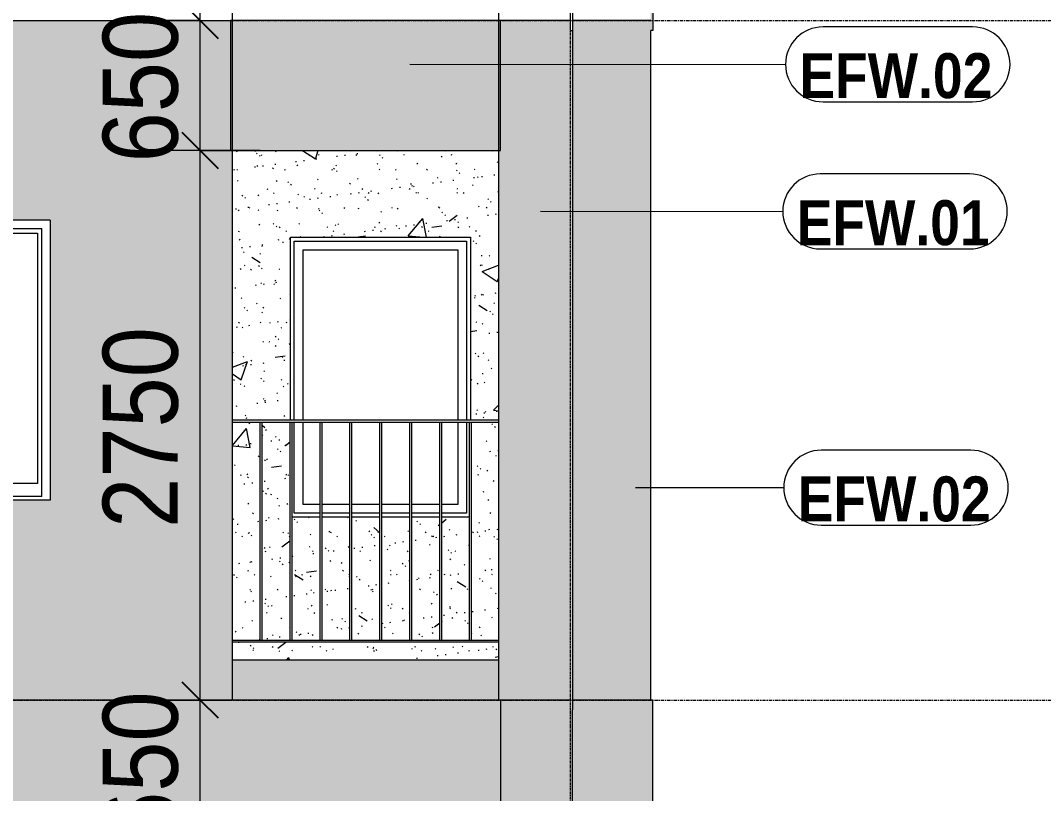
# Model space of a CAD drawing. Header units: millimetres. Extents: x 1240 to 198004, y -7796 to 35300.
# Drawn here: x 75487 to 80603, y 5132 to 9000 of the extents above; entities that cross this region are included whole.
import ezdxf

# ---------------------------------------------------------------- set-up
doc = ezdxf.new("R2010")
doc.units = ezdxf.units.MM
for name, pattern in [('1 NÉT CALL OUT', [6, 3, -3]), ('Centre', [31.75, 6.35, -4.7625, 15.875, -4.7625]), ('Grid Line', [22.225, 12.7, -3.175, 3.175, -3.175])]:
    doc.linetypes.add(name, pattern=pattern)
for name, color, linetype, lineweight in [('0-1', 7, 'Continuous', 5), ('A-ANNO-DIMS', 211, 'Continuous', 9), ('A-ANNO-DIMS-150', 211, 'Continuous', 9), ('A-DETL-GENF', 92, 'Continuous', 9), ('A-DETL-GENF-2', 92, '1 NÉT CALL OUT', 9), ('A-FLOR-HRAL', 11, 'Continuous', 9), ('A-FLOR-HRAL-1', 253, 'Continuous', 9), ('A-FLOR-LEVL-2', 51, 'Centre', 9), ('A-GLAZ', 151, 'Continuous', 9), ('A-GLAZ-1', 7, 'Continuous', 9), ('A-GLAZ-3', 7, '1 NÉT CALL OUT', 9), ('A-WALL', 113, 'Continuous', 9), ('A-WALL-IDEN', 211, 'Continuous', 9), ('A-WALL-PATT-2', 9, 'Continuous', 9), ('A-WALL-PATT-3', 111, 'Continuous', 5), ('A-WALL-PATT-4', 111, 'Continuous', 9), ('I-WALL', 2, 'Continuous', 9), ('I-WALL-1', 7, 'Continuous', 9), ('S-GRID-1', 1, 'Grid Line', 9)]:
    doc.layers.add(name, color=color, linetype=linetype, lineweight=lineweight)
doc.styles.add('Arial_B', font='arialbd.ttf', dxfattribs={"width": 0.85, "height": 225})
doc.styles.add('UTM Avo', font='', dxfattribs={"width": 0.9, "height": 375})
doc.styles.get('UTM Avo').set_extended_font_data('UTM Avo')
doc.dimstyles.new('1_Dim_chi_tiet_2_5', dxfattribs={"dimscale": 304.8, "dimtxt": 374.737856, "dimasz": 0.590551, "dimexe": 0.492126, "dimexo": 0.0625, "dimgap": 0.049213, "dimtad": 1, "dimdec": 0, "dimrnd": 5, "dimzin": 0, "dimdsep": 46, "dimtxsty": 'UTM Avo', "dimblk1": 'OBLIQUE', "dimblk2": 'OBLIQUE', "dimsah": 1, "dimcen": 0.09, "dimdle": 0.492126, "dimazin": 0, "dimtfac": 1, "dimtdec": 4, "dimtix": 1, "dimtmove": 0, "dimatfit": 3, "dimfxl": 0.984252, "dimfxlon": 1, "dimtvp": 1, "dimtolj": 1, "dimtzin": 0, "dimarcsym": 2})
pattern_1 = [(63.435, (2168, 104.33), (-0.0014, 1524.001), [532.463, -2875.304]), (63.435, (644, 104.33), (-0.0014, 1524.001), [532.463, -2875.304]), (63.435, (2897.55, 398.8), (-0.0014, 1524.001), [532.463, -2875.304]), (63.435, (1373.55, 398.8), (-0.0014, 1524.001), [532.463, -2875.304]), (63.435, (2787.1, 294.83), (-0.0014, 1524.001), [532.463, -2875.304]), (63.435, (1263.1, 294.83), (-0.0014, 1524.001), [532.463, -2875.304]), (63.435, (2674.6, 890.1), (-0.0014, 1524.001), [258.802, -3148.965]), (63.435, (1150.6, 890.1), (-0.0014, 1524.001), [258.802, -3148.965]), (63.435, (2600.96, 797.95), (-0.0014, 1524.001), [532.463, -2875.304]), (63.435, (1076.96, 797.95), (-0.0014, 1524.001), [532.463, -2875.304]), (63.435, (2613.95, 864.1), (-0.0014, 1524.001), [532.463, -2875.304]), (63.435, (1089.95, 864.1), (-0.0014, 1524.001), [532.463, -2875.304]), (63.435, (1999.1, 573.94), (-0.0014, 1524.001), [532.463, -2875.304]), (63.435, (475.1, 573.94), (-0.0014, 1524.001), [532.463, -2875.304]), (63.435, (2012.1, 651.9), (-0.0014, 1524.001), [532.463, -2875.304]), (63.435, (488.1, 651.9), (-0.0014, 1524.001), [532.463, -2875.304]), (63.435, (2015.6, 708.1), (-0.0014, 1524.001), [532.463, -2875.304]), (63.435, (491.6, 708.1), (-0.0014, 1524.001), [532.463, -2875.304])]

# ---------------------------------------------------------------- blocks, each defined once
blk = doc.blocks.new('M_Fixed - 900 x 1400-V12-TKCS_MẶT ĐỨNG NỘI KHU 1')
at = {"layer": 'A-GLAZ-1'}
for p, q in [((76855.9, 7896), (77717.9, 7896)), ((76855.9, 7000), (76855.9, 7896)), ((77717.9, 7896), (77717.9, 7000)), ((76899.9, 7852), (77673.9, 7852)), ((76899.9, 7000), (76899.9, 7852)), ((77673.9, 7852), (77673.9, 7000)), ((76855.9, 6534), (76855.9, 6990)), ((76899.9, 6578), (76899.9, 6990)), ((77673.9, 6990), (77673.9, 6578)), ((77717.9, 6990), (77717.9, 6534)), ((76985.1, 6578), (76899.9, 6578)), ((77134.7, 6578), (76995.1, 6578)), ((77284.2, 6578), (77144.7, 6578)), ((77433.8, 6578), (77294.2, 6578)), ((77583.3, 6578), (77443.8, 6578)), ((77673.9, 6578), (77593.3, 6578)), ((76985.1, 6534), (76855.9, 6534)), ((77134.7, 6534), (76995.1, 6534)), ((77284.2, 6534), (77144.7, 6534)), ((77433.8, 6534), (77294.2, 6534)), ((77583.3, 6534), (77443.8, 6534)), ((77717.9, 6534), (77593.3, 6534))]:
    blk.add_line(p, q, dxfattribs=at)
blk = doc.blocks.new('Railing - 10mm-901206-TKCS_MẶT ĐỨNG NỘI KHU 1')
at = {"layer": 'A-FLOR-HRAL-1'}
for p, q in [((68746.5, 5900), (68746.5, 6990)), ((68756.5, 5900), (68756.5, 6990))]:
    blk.add_line(p, q, dxfattribs=at)
blk = doc.blocks.new('Railing - Railing-942165-TKCS_MẶT ĐỨNG NỘI KHU 1')
at = {"layer": 'A-FLOR-HRAL-1'}
for p, q in [((76546.9, 5900), (77876.9, 5900)), ((77876.9, 5890), (76546.9, 5890))]:
    blk.add_line(p, q, dxfattribs=at)
for p in [(7939.6, 0), (8089.1, 0), (8238.7, 0), (8388.2, 0), (8537.7, 0), (8687.3, 0), (8836.8, 0), (8986.4, 0)]:
    blk.add_blockref('Railing - 10mm-901206-TKCS_MẶT ĐỨNG NỘI KHU 1', p)
blk = doc.blocks.new('Top Rail Type - Top Rail_Internal_-942166-TKCS_MẶT ĐỨNG NỘI KHU 1')
at = {"layer": 'A-FLOR-HRAL-1'}
for p, q in [((77876.9, 7000), (76546.9, 7000)), ((76546.9, 6990), (77876.9, 6990))]:
    blk.add_line(p, q, dxfattribs=at)
blk = doc.blocks.new('NCV_TKTC_TANG 2_rvt-1-TKCS_MẶT ĐỨNG NỘI KHU 1')
at = {"layer": 'A-WALL-PATT-2'}
h = blk.add_hatch(dxfattribs=at)
h.set_pattern_fill('FP_5', color=256, style=0, pattern_type=2)
h.set_pattern_definition([(50, (377.7, 0), (1093.104, -95.634), [114.3, -1257.3]), (355, (377.7, 0), (-211.457, 1146.341), [91.44, -1005.84]), (100.451, (468.8, -8), (881.656, 1050.7), [97.14, -1068.54]), (46.184, (377.7, 304.8), (1626.475, -252.257), [171.45, -1885.95]), (96.636, (513.3, 283.8), (1424.416, 1484.565), [145.71, -1602.81]), (351.184, (377.7, 304.8), (1424.43, 1484.55), [137.16, -1508.76]), (21, (530.1, 228.6), (909.686, -613.591), [114.3, -1257.3]), (326, (530.1, 228.6), (370.812, 1105.129), [91.44, -1005.84]), (71.451, (606, 177.5), (1280.503, 491.528), [97.14, -1068.54]), (37.5, (377.74, 0), (18.5313, 507.3303), [50.292, -943.356, 50.292, -970.788, -1009.65]), (37.5, (377.74, 0), (18.5313, 507.3303), [-2014.728, 50.292, -959.358]), (7.5, (377.74, 0), (400.9178, 601.0836), [50.292, -531.876, 50.292, -920.496, -384.81]), (7.5, (377.74, 0), (400.9178, 601.0836), [-1552.956, 50.292, -334.518]), (327.5, (37.9, 0), (813.5452, -34.3737), [50.292, -330.708, 50.292, -1138.428, -1577.34]), (327.5, (37.9, 0), (813.5452, -34.3737), [-1569.72, 50.292, -1527.048]), (317.5, (-114.5, 0), (888.7755, 152.56), [50.292, -445.008, 50.292, -739.14, -1120.14]), (317.5, (-114.5, 0), (888.7755, 152.56), [-1284.732, 50.292, -1069.848])])
h.paths.add_polyline_path([(76566.1, 5800), (77876.9, 5801), (77876.9, 5890), (76546.9, 5890), (76546.9, 5800)])
h.paths.add_polyline_path([(77443.8, 5900), (77583.3, 5900), (77583.3, 6515), (77443.8, 6515), (77443.8, 6010.3)])
h.paths.add_polyline_path([(77134.7, 5900), (77134.7, 6515), (76995.1, 6515), (76995.1, 5900)])
h.paths.add_polyline_path([(77433.8, 5900), (77433.8, 6515), (77294.2, 6515), (77294.2, 5900), (77413.5, 5900)])
h.paths.add_polyline_path([(76985.1, 5900), (76985.1, 6515), (76845.6, 6515), (76845.6, 5900)])
h.paths.add_polyline_path([(77144.7, 5900), (77284.2, 5900), (77284.2, 6515), (77144.7, 6515), (77144.7, 6255.8)])
h.paths.add_polyline_path([(76578.9, 5900), (76686.1, 5900), (76686.1, 6990), (76546.9, 6990), (76546.9, 5900)])
h.paths.add_polyline_path([(77836.5, 5900), (77876.9, 5900), (77876.9, 6990), (77742.9, 6990), (77742.9, 5900)])
h.paths.add_polyline_path([(76835.6, 5900), (76835.6, 6990), (76696.1, 6990), (76696.1, 5900)])
h.paths.add_polyline_path([(77732.9, 5900), (77732.9, 6515), (77593.3, 6515), (77593.3, 5900)])
h.paths.add_polyline_path([(77876.9, 7000), (77876.9, 8350), (76546.9, 8350), (76546.9, 7000), (76836.9, 7000), (76836.9, 7915), (77736.9, 7915), (77736.9, 7000), (77797.5, 7000)])
h = blk.add_hatch(dxfattribs=at)
h.set_pattern_fill('FP_4', color=256, style=0, pattern_type=2)
h.set_pattern_definition([(37.5, (377.74, 0), (-4.79953, 146.8239), [5.029, -110.795, 5.029, -124.511, -123.825]), (37.5, (377.74, 0), (-4.79953, 146.8239), [-245.364, 5.029, -118.796]), (7.5, (377.74, 0), (134.85743, 215.0472), [5.029, -57.455, 5.029, -99.365, -40.005]), (7.5, (377.74, 0), (134.85743, 215.0472), [-166.878, 5.029, -34.976]), (327.5, (284.02, 0), (237.29776, 0.4316), [5.029, -33.071, 5.029, -132.131, -179.07]), (327.5, (284.02, 0), (237.29776, 0.4316), [-175.26, 5.029, -174.041]), (317.5, (284.02, 0), (229.06706, 66.87923), [5.029, -14.021, 5.029, -84.887, -102.87]), (317.5, (284.02, 0), (229.06706, 66.87923), [-108.966, 5.029, -97.841])])
h.paths.add_polyline_path([(76566.1, 5800), (77876.9, 5801), (77876.9, 5890), (76546.9, 5890), (76546.9, 5800)])
h.paths.add_polyline_path([(77443.8, 5900), (77583.3, 5900), (77583.3, 6515), (77443.8, 6515), (77443.8, 6010.3)])
h.paths.add_polyline_path([(77134.7, 5900), (77134.7, 6515), (76995.1, 6515), (76995.1, 5900)])
h.paths.add_polyline_path([(77433.8, 5900), (77433.8, 6515), (77294.2, 6515), (77294.2, 5900), (77413.5, 5900)])
h.paths.add_polyline_path([(76985.1, 5900), (76985.1, 6515), (76845.6, 6515), (76845.6, 5900)])
h.paths.add_polyline_path([(77144.7, 5900), (77284.2, 5900), (77284.2, 6515), (77144.7, 6515), (77144.7, 6255.8)])
h.paths.add_polyline_path([(76578.9, 5900), (76686.1, 5900), (76686.1, 6990), (76546.9, 6990), (76546.9, 5900)])
h.paths.add_polyline_path([(77836.5, 5900), (77876.9, 5900), (77876.9, 6990), (77742.9, 6990), (77742.9, 5900)])
h.paths.add_polyline_path([(76835.6, 5900), (76835.6, 6990), (76696.1, 6990), (76696.1, 5900)])
h.paths.add_polyline_path([(77732.9, 5900), (77732.9, 6515), (77593.3, 6515), (77593.3, 5900)])
h.paths.add_polyline_path([(77876.9, 7000), (77876.9, 8350), (76546.9, 8350), (76546.9, 7000), (76836.9, 7000), (76836.9, 7915), (77736.9, 7915), (77736.9, 7000), (77797.5, 7000)])
at = {"layer": 'I-WALL-1'}
for p, q in [((76836.9, 7000), (76836.9, 7915)), ((76836.9, 7915), (77736.9, 7915)), ((77736.9, 7915), (77736.9, 7000)), ((76985.1, 6515), (76845.6, 6515)), ((77134.7, 6515), (76995.1, 6515)), ((77284.2, 6515), (77144.7, 6515)), ((77433.8, 6515), (77294.2, 6515)), ((77583.3, 6515), (77443.8, 6515)), ((77732.9, 6515), (77593.3, 6515))]:
    blk.add_line(p, q, dxfattribs=at)
at = {"layer": 'A-FLOR-HRAL'}
for name in ['Top Rail Type - Top Rail_Internal_-942166-TKCS_MẶT ĐỨNG NỘI KHU 1', 'Railing - Railing-942165-TKCS_MẶT ĐỨNG NỘI KHU 1']:
    blk.add_blockref(name, (0, 0), dxfattribs=at)
at = {"layer": 'A-GLAZ'}
blk.add_blockref('M_Fixed - 900 x 1400-V12-TKCS_MẶT ĐỨNG NỘI KHU 1', (0, 0), dxfattribs=at)
blk = doc.blocks.new('1_FAMILY RVT - W01-WxH 1400x1400xmm-V27-TKCS_MẶT ĐỨNG NỘI KHU 1')
at = {"layer": 'A-DETL-GENF-2'}
blk.add_hatch(color=256, dxfattribs=at).paths.add_polyline_path([(74639.8, 7262.1), (74707.5, 7309.5), (74639.8, 7357), (74639.8, 7326.5), (74504.3, 7326.5), (74504.3, 7292.6), (74639.8, 7292.6)])
at = {"layer": 'A-GLAZ'}
h = blk.add_hatch(dxfattribs=at)
h.set_pattern_fill('FP_2', color=256, style=0, pattern_type=2)
h.set_pattern_definition(pattern_1)
h.paths.add_polyline_path([(74913.1, 6682.5), (74913.1, 7936.5), (74298.8, 7936.5), (74298.8, 6682.5), (74830.1, 6682.5)])
h.paths.add_polyline_path([(74639.8, 7262.1), (74639.8, 7292.6), (74504.3, 7292.6), (74504.3, 7326.5), (74639.8, 7326.5), (74639.8, 7357), (74707.5, 7309.5), (74683.4, 7292.6)])
h = blk.add_hatch(dxfattribs=at)
h.set_pattern_fill('FP_2', color=256, style=0, pattern_type=2)
h.set_pattern_definition(pattern_1)
h.paths.add_polyline_path([(75571.8, 6682.5), (75571.8, 7936.5), (74957.5, 7936.5), (74957.5, 6682.5)])
at = {"layer": 'A-DETL-GENF'}
for p, q in [((74504.3, 7326.5), (74504.3, 7292.6)), ((74504.3, 7326.5), (74639.8, 7326.5)), ((74639.8, 7326.5), (74504.3, 7326.5)), ((74504.3, 7326.5), (74504.3, 7292.6)), ((74639.8, 7357), (74639.8, 7326.5)), ((74707.5, 7309.5), (74639.8, 7357)), ((74707.5, 7309.5), (74639.8, 7357)), ((74639.8, 7357), (74639.8, 7326.5)), ((74504.3, 7292.6), (74639.8, 7292.6)), ((74504.3, 7292.6), (74639.8, 7292.6)), ((74707.5, 7309.5), (74639.8, 7262.1)), ((74639.8, 7262.1), (74707.5, 7309.5)), ((74639.8, 7292.6), (74639.8, 7262.1)), ((74639.8, 7292.6), (74639.8, 7262.1))]:
    blk.add_line(p, q, dxfattribs=at)
at = {"layer": 'A-GLAZ'}
for p, q in [((75635.3, 8000), (74235.3, 8000)), ((74235.3, 8000), (74235.3, 6600)), ((75635.3, 8000), (75635.3, 6600)), ((74276.2, 7959.1), (75594.4, 7959.1)), ((74276.2, 6619), (74276.2, 7959.1)), ((74298.8, 7936.5), (74298.8, 6682.5)), ((74913.1, 7936.5), (74298.8, 7936.5)), ((74913.1, 7959.1), (74913.1, 6619)), ((74957.5, 6682.5), (74957.5, 7936.5)), ((74957.5, 7936.5), (75571.8, 7936.5)), ((75571.8, 7936.5), (75571.8, 6682.5)), ((75594.4, 6619), (75594.4, 7959.1)), ((74298.8, 6682.5), (74913.1, 6682.5)), ((75571.8, 6682.5), (74957.5, 6682.5)), ((75635.3, 6600), (74235.3, 6600)), ((74913.1, 6638.1), (74276.2, 6638.1)), ((74913.1, 6638.1), (74276.2, 6638.1)), ((75594.4, 6619), (74276.2, 6619))]:
    blk.add_line(p, q, dxfattribs=at)
blk = doc.blocks.new('CTL_WALL TAG NO MARK - 10-2062273-TKCS_MẶT ĐỨNG NỘI KHU 1')
at = {"layer": 'A-WALL-IDEN'}
for p, q in [((16488.7, 30459.2), (15741, 30459.2)), ((15741, 30084.2), (16488.7, 30084.2))]:
    blk.add_line(p, q, dxfattribs=at)
for centre, start, end in [((15741, 30271.7), 90, 270), ((16488.7, 30271.7), 270, 90)]:
    blk.add_arc(centre, 187.5, start, end, dxfattribs=at)
blk = doc.blocks.new('DIMBLOCK26-TKCS_MẶT ĐỨNG NỘI KHU 1')
at = {"layer": 'A-ANNO-DIMS-150', "lineweight": 25}
for p, q in [((76385.7, 5600), (76295.7, 5690)), ((76385.7, 5600), (76475.7, 5510)), ((76385.7, 4950.2), (76295.7, 5040.2)), ((76385.7, 4950.2), (76475.7, 4860.2))]:
    blk.add_line(p, q, dxfattribs=at)
at = {"layer": 'A-ANNO-DIMS-150'}
for p, q in [((76085.7, 5600), (76535.7, 5600)), ((76385.7, 5600), (76085.7, 5600)), ((76385.7, 4950.2), (76385.7, 5600)), ((76685.7, 4950.2), (76235.7, 4950.2)), ((76385.7, 4950.2), (76685.7, 4950.2))]:
    blk.add_line(p, q, dxfattribs=at)
at = {"layer": 'A-ANNO-DIMS-150', "color": 0, "insert": (75898.5, 4890), "char_height": 375, "width": 924.353, "attachment_point": 1, "rotation": 90, "line_spacing_factor": 1.110334, "style": 'UTM Avo'}
blk.add_mtext('650', dxfattribs=at)
blk = doc.blocks.new('_Oblique')
at = {"color": 0, "linetype": 'ByBlock', "lineweight": -2}
blk.add_line((-0.5, -0.5), (0.5, 0.5), dxfattribs=at)
blk = doc.blocks.new('DIMBLOCK27-TKCS_MẶT ĐỨNG NỘI KHU 1')
at = {"layer": 'A-ANNO-DIMS-150', "lineweight": 25}
for p, q in [((76385.7, 8350), (76295.7, 8440)), ((76385.7, 8350), (76475.7, 8260)), ((76385.7, 5600), (76295.7, 5690)), ((76385.7, 5600), (76475.7, 5510))]:
    blk.add_line(p, q, dxfattribs=at)
at = {"layer": 'A-ANNO-DIMS-150'}
for p, q in [((76685.7, 8350), (76235.7, 8350)), ((76385.7, 5600), (76385.7, 8350)), ((76385.7, 8350), (76685.7, 8350)), ((76085.7, 5600), (76535.7, 5600)), ((76385.7, 5600), (76085.7, 5600))]:
    blk.add_line(p, q, dxfattribs=at)
at = {"layer": 'A-ANNO-DIMS-150', "color": 0, "insert": (75898.5, 6461.5), "char_height": 375, "width": 1232.471, "attachment_point": 1, "rotation": 90, "line_spacing_factor": 1.110334, "style": 'UTM Avo'}
blk.add_mtext('2750', dxfattribs=at)
blk = doc.blocks.new('DIMBLOCK28-TKCS_MẶT ĐỨNG NỘI KHU 1')
at = {"layer": 'A-ANNO-DIMS-150', "lineweight": 25}
for p, q in [((76385.7, 9000), (76295.7, 9090)), ((76385.7, 9000), (76475.7, 8910)), ((76385.7, 8350), (76295.7, 8440)), ((76385.7, 8350), (76475.7, 8260))]:
    blk.add_line(p, q, dxfattribs=at)
at = {"layer": 'A-ANNO-DIMS-150'}
for p, q in [((76085.7, 9000), (76535.7, 9000)), ((76385.7, 9000), (76085.7, 9000)), ((76385.7, 8350), (76385.7, 9000)), ((76685.7, 8350), (76235.7, 8350)), ((76385.7, 8350), (76685.7, 8350))]:
    blk.add_line(p, q, dxfattribs=at)
at = {"layer": 'A-ANNO-DIMS-150', "color": 0, "insert": (75898.5, 8289.9), "char_height": 375, "width": 924.353, "attachment_point": 1, "rotation": 90, "line_spacing_factor": 1.110334, "style": 'UTM Avo'}
blk.add_mtext('650', dxfattribs=at)
blk = doc.blocks.new('DIMBLOCK29-TKCS_MẶT ĐỨNG NỘI KHU 1')
at = {"layer": 'A-ANNO-DIMS-150', "lineweight": 25}
for p, q in [((76385.7, 11750), (76295.7, 11840)), ((76385.7, 11750), (76475.7, 11660)), ((76385.7, 9000), (76295.7, 9090)), ((76385.7, 9000), (76475.7, 8910))]:
    blk.add_line(p, q, dxfattribs=at)
at = {"layer": 'A-ANNO-DIMS-150'}
for p, q in [((76685.7, 11750), (76235.7, 11750)), ((76385.7, 9000), (76385.7, 11750)), ((76385.7, 11750), (76685.7, 11750)), ((76085.7, 9000), (76535.7, 9000)), ((76385.7, 9000), (76085.7, 9000))]:
    blk.add_line(p, q, dxfattribs=at)
at = {"layer": 'A-ANNO-DIMS-150', "color": 0, "insert": (75898.5, 9861.5), "char_height": 375, "width": 1232.471, "attachment_point": 1, "rotation": 90, "line_spacing_factor": 1.110334, "style": 'UTM Avo'}
blk.add_mtext('2750', dxfattribs=at)

msp = doc.modelspace()

# ---------------------------------------------------------------- hatches: boundary and pattern name
at = {"layer": 'A-WALL-PATT-3'}
for points in [[(78648.6, 8950), (78648.6, 12350), (78638.6, 12350), (78638.6, 8950)], [(77876.9, 5600), (78236.9, 5600), (78236.9, 9000), (77876.9, 9000), (77876.9, 6255.8)], [(78257.5, 5600), (78638.6, 5600), (78638.6, 9000), (78246.9, 8998.8), (78246.9, 5600)], [(78246.9, 5550), (78246.9, 8950), (78236.9, 8950), (78236.9, 5550)], [(77886.9, 4950.2), (77886.9, 5600), (76546.9, 5600), (76546.9, 4950.2), (77413.5, 4950.2)]]:
    msp.add_hatch(color=256, dxfattribs=at).paths.add_polyline_path(points)
h = msp.add_hatch(color=256, dxfattribs=at)
h.paths.add_polyline_path([(73391.9, 2200), (76546.9, 2200), (76546.9, 3290), (75635.3, 3290), (75635.3, 3200), (74235.3, 3200), (74235.3, 3284.9), (73410.3, 3202.4), (73410.3, 3192.3), (73391.9, 3190.5), (73391.9, 2483.2)])
h.paths.add_polyline_path([(75635.3, 3300), (76546.9, 3300), (76546.9, 4690), (73391.9, 4690), (73392.6, 3301.1), (73475.4, 3309.4), (73467.5, 3388.5), (73507.3, 3392.5), (73515.2, 3313.4), (74235.3, 3385.4), (74235.3, 4600), (75635.3, 4600), (75635.3, 3740.7)])
h.paths.add_polyline_path([(76546.9, 4700), (76546.9, 5600), (73391.9, 5600), (73391.9, 4700), (76121.8, 4700)])
h = msp.add_hatch(color=256, dxfattribs=at)
h.paths.add_polyline_path([(78059.3, 2200), (78246.9, 2200), (78246.9, 3290), (77886.9, 3290), (77886.9, 2200)])
h.paths.add_polyline_path([(78059.3, 3300), (78246.9, 3300), (78246.9, 4690), (77886.9, 4690), (77886.9, 3300)])
h.paths.add_polyline_path([(77886.9, 4700), (78246.9, 4700), (78246.9, 5550), (78236.9, 5550), (78236.9, 5600), (77886.9, 5600), (77886.9, 4950.2)])
h = msp.add_hatch(color=256, dxfattribs=at)
h.paths.add_polyline_path([(78648.6, 2200), (78648.6, 3290), (78246.9, 3290), (78246.9, 2200)])
h.paths.add_polyline_path([(78246.9, 3300), (78648.6, 3300), (78648.6, 4690), (78246.9, 4690), (78246.9, 3740.7)])
h.paths.add_polyline_path([(78648.6, 4700), (78648.6, 5600), (78246.9, 5600), (78246.9, 4700)])
at = {"layer": 'A-WALL-PATT-4'}
h = msp.add_hatch(color=256, dxfattribs=at)
h.paths.add_polyline_path([(73538.5, 5600), (76546.9, 5600), (76546.9, 9000), (73386.9, 9000), (73386.9, 5600)])
h.paths.add_polyline_path([(75635.3, 6600), (74235.3, 6600), (74235.3, 8000), (75635.3, 8000), (75635.3, 6619)])
for points in [[(77886.9, 8350), (77886.9, 9000), (76536.9, 9000), (76536.9, 8350), (77413.5, 8350)], [(77413.5, 5600), (77876.9, 5600), (77876.9, 5800), (76546.9, 5799.3), (76546.9, 5600)]]:
    msp.add_hatch(color=256, dxfattribs=at).paths.add_polyline_path(points)

# ---------------------------------------------------------------- linework, layer by layer
at = {"layer": 'A-FLOR-LEVL-2'}
for p, q in [((1240.2, 9000), (91585, 9000)), ((1240.2, 5600), (91585, 5600))]:
    msp.add_line(p, q, dxfattribs=at)
at = {"layer": 'A-WALL'}
for p, q in [((78246.9, 29350), (78246.9, 5550)), ((76546.9, 5600), (76546.9, 22600)), ((77876.9, 15750), (77876.9, 5600)), ((78236.9, 8950), (78236.9, 12350)), ((69761.9, 9000), (76546.9, 9000)), ((78236.9, 9000), (77876.9, 9000)), ((78236.9, 8950), (78246.9, 8950)), ((78236.9, 5600), (69751.9, 5600)), ((77886.9, 5600), (77886.9, 2200)), ((78648.6, 5600), (78246.9, 5600)), ((78648.6, 4700), (78648.6, 5600)), ((78246.9, 4700), (78246.9, 5550))]:
    msp.add_line(p, q, dxfattribs=at)
at = {"layer": 'A-WALL-IDEN'}
for p, q in [((77433.9, 8781.7), (79312.8, 8780.2)), ((78088.1, 8046.1), (79299.2, 8044.6)), ((78563.3, 6664), (79304.2, 6662.5))]:
    msp.add_line(p, q, dxfattribs=at)
at = {"layer": 'I-WALL'}
for p, q in [((78648.6, 19150), (78648.6, 8950)), ((77886.9, 9000), (76536.9, 9000)), ((76536.9, 9000), (76536.9, 8350)), ((77886.9, 8350), (77886.9, 9000)), ((78638.6, 9000), (78246.9, 9000)), ((78638.6, 5600), (78638.6, 8950)), ((78648.6, 8950), (78638.6, 8950)), ((76536.9, 8350), (77886.9, 8350)), ((77876.9, 5800), (76546.9, 5800))]:
    msp.add_line(p, q, dxfattribs=at)
at = {"layer": 'S-GRID-1'}
msp.add_line((78236.9, -2695.9), (78236.9, 30542.5), dxfattribs=at)

# ---------------------------------------------------------------- block references
at = {"layer": '0-1'}
msp.add_blockref('NCV_TKTC_TANG 2_rvt-1-TKCS_MẶT ĐỨNG NỘI KHU 1', (0, 0), dxfattribs=at)
at = {"layer": 'A-GLAZ-3'}
msp.add_blockref('1_FAMILY RVT - W01-WxH 1400x1400xmm-V27-TKCS_MẶT ĐỨNG NỘI KHU 1', (0, 0), dxfattribs=at)
at = {"layer": 'A-WALL-IDEN'}
for p in [(63759.3, -21491.5), (63745.7, -22227.1), (63750.7, -23609.2)]:
    msp.add_blockref('CTL_WALL TAG NO MARK - 10-2062273-TKCS_MẶT ĐỨNG NỘI KHU 1', p, dxfattribs=at)

# ---------------------------------------------------------------- texts
at = {"layer": 'A-WALL-IDEN', "char_height": 225, "width": 995.775, "attachment_point": 5, "line_spacing_factor": 0.936439, "style": 'Arial_B'}
for s, insert in [('\\pt6.37425,12.75075,19.125,25.49925,31.87575,38.25,44.62425,51.00075,57.375,63.74925,70.12575,76.5,82.87425,89.25075,95.625,101.99925,108.37575,114.75,121.12425,127.50075,133.875,140.24925,146.62575,153,159.37425,165.75075,172.125,178.49925,184.87575,191.25,197.62425,204.00075;EFW.02', (79864.8, 8722.1)), ('\\pt6.37425,12.75075,19.125,25.49925,31.87575,38.25,44.62425,51.00075,57.375,63.74925,70.12575,76.5,82.87425,89.25075,95.625,101.99925,108.37575,114.75,121.12425,127.50075,133.875,140.24925,146.62575,153,159.37425,165.75075,172.125,178.49925,184.87575,191.25,197.62425,204.00075;EFW.01', (79851.2, 7986.5)), ('\\pt6.37425,12.75075,19.125,25.49925,31.87575,38.25,44.62425,51.00075,57.375,63.74925,70.12575,76.5,82.87425,89.25075,95.625,101.99925,108.37575,114.75,121.12425,127.50075,133.875,140.24925,146.62575,153,159.37425,165.75075,172.125,178.49925,184.87575,191.25,197.62425,204.00075;EFW.02', (79856.2, 6604.5))]:
    msp.add_mtext(s, dxfattribs=dict(at, insert=insert))

# ---------------------------------------------------------------- dimensions: what is measured, and where the dimension line sits
at = {"layer": 'A-ANNO-DIMS'}
for base, p1, p2, override, picture, middle in [((76385.7, 11750), (76085.7, 9000), (76685.7, 11750), {"dimpost": '<>', "dimfxl": 2814.693589}, 'DIMBLOCK29-TKCS_MẶT ĐỨNG NỘI KHU 1', (76176.6, 10375)), ((76385.7, 9000), (76685.7, 8350), (76085.7, 9000), {"dimpost": '<>', "dimfxl": 884.590301}, 'DIMBLOCK28-TKCS_MẶT ĐỨNG NỘI KHU 1', (76176.6, 8675)), ((76385.7, 8350), (76085.7, 5600), (76685.7, 8350), {"dimpost": '<>', "dimfxl": 2814.693589}, 'DIMBLOCK27-TKCS_MẶT ĐỨNG NỘI KHU 1', (76176.6, 6975)), ((76385.7, 5600), (76685.7, 4950.2), (76085.7, 5600), {"dimpost": '<>', "dimfxl": 884.438679}, 'DIMBLOCK26-TKCS_MẶT ĐỨNG NỘI KHU 1', (76176.6, 5275.1))]:
    dim = msp.add_linear_dim(base=base, p1=p1, p2=p2, angle=90, dimstyle='1_Dim_chi_tiet_2_5', override=override, dxfattribs=at)
    dim.commit()
    dim.dimension.update_dxf_attribs({"geometry": picture, "text_midpoint": middle})

doc.saveas('drawing.dxf')
